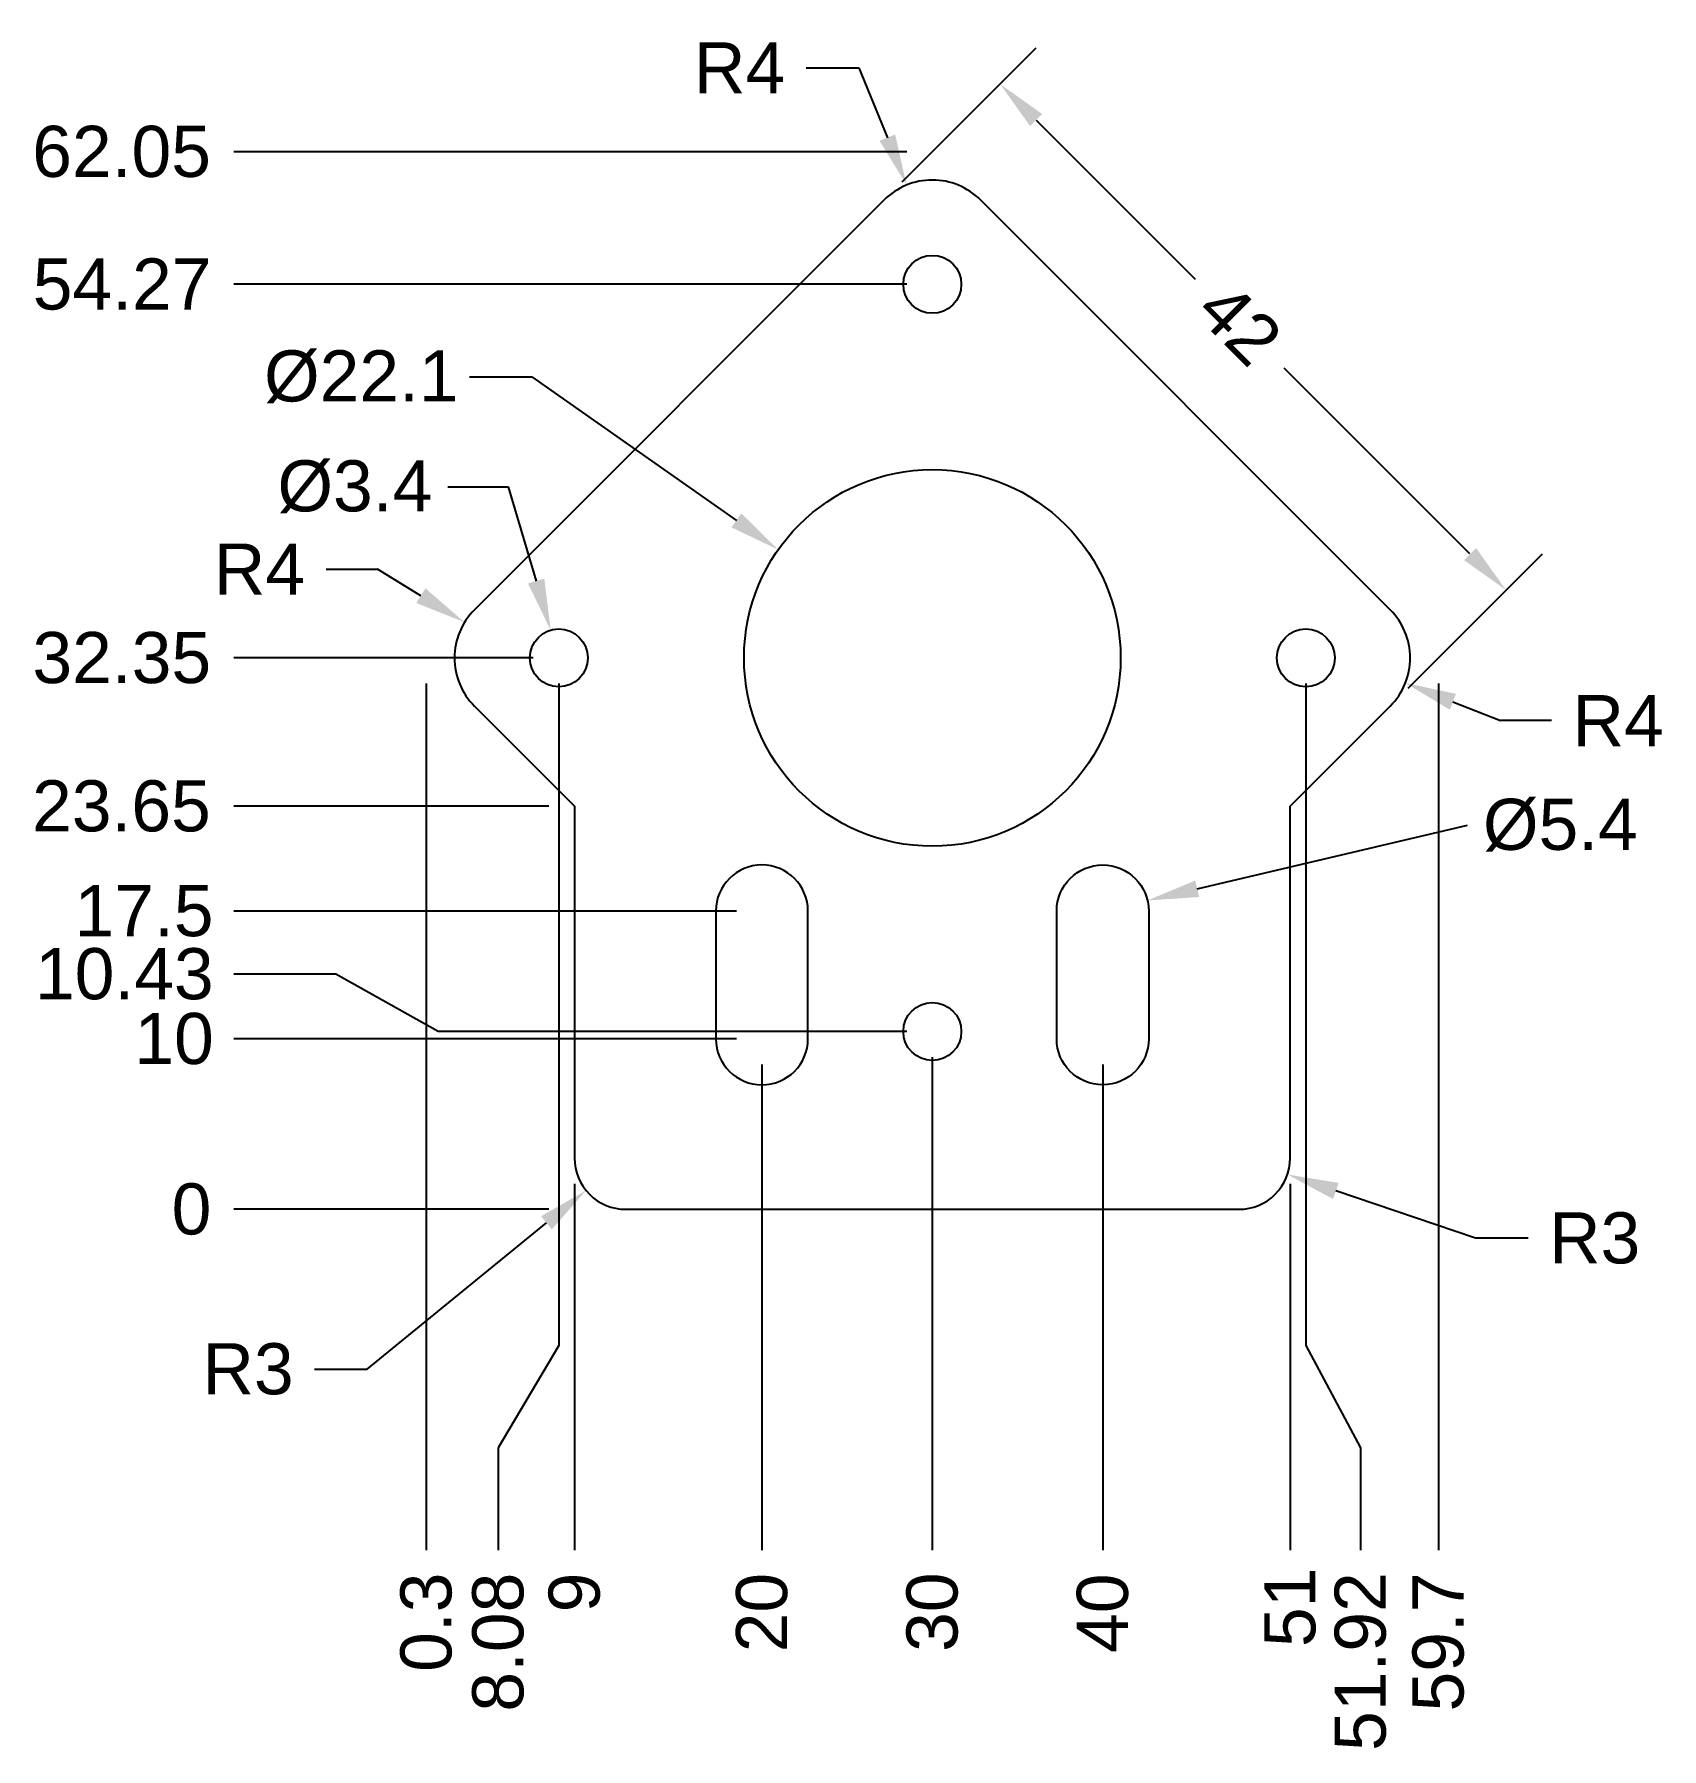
# Model space of a CAD drawing. Header units: millimetres. Extents: x -23 to 73, y -32 to 69.
import ezdxf

# ---------------------------------------------------------------- set-up
doc = ezdxf.new("R2010")
doc.units = ezdxf.units.MM
doc.layers.add('Dimensions', color=7, linetype='Continuous')
doc.layers.add('Parts', color=7, linetype='Continuous')
doc.styles.get("Standard").update_dxf_attribs({"font": 'arial.ttf'})
doc.dimstyles.new('Copy of Standard', dxfattribs={"dimtxt": 3, "dimasz": 3, "dimexe": 3, "dimexo": 1.5, "dimgap": 1.5, "dimtad": 0, "dimtoh": 1, "dimdsep": 46, "dimtxsty": 'Standard', "dimcen": 0, "dimadec": 0, "dimazin": 2, "dimtfac": 1, "dimtofl": 0, "dimtmove": 0, "dimatfit": 3, "dimfxl": 1, "dimtolj": 1, "dimtzin": 0, "dimarcsym": 0})

# ---------------------------------------------------------------- blocks, each defined once
blk = doc.blocks.new('*D1')
at = {"layer": 'Defpoints', "color": 0}
for p in [(30, 10.43), (0, 0), (30, -20)]:
    blk.add_point(p, dxfattribs=at)
at = {"layer": 'Dimensions', "color": 0, "lineweight": -2}
blk.add_line((30, 8.93), (30, -20), dxfattribs=at)
at = {"layer": 'Dimensions', "color": 0, "insert": (30, -23.64), "char_height": 3, "attachment_point": 5, "rotation": 90}
blk.add_mtext('\\A1;30', dxfattribs=at)
blk = doc.blocks.new('*D2')
at = {"layer": 'Defpoints', "color": 0}
for p in [(40, 10), (0, 0), (40, -20)]:
    blk.add_point(p, dxfattribs=at)
at = {"layer": 'Dimensions', "color": 0, "lineweight": -2}
blk.add_line((40, 8.5), (40, -20), dxfattribs=at)
at = {"layer": 'Dimensions', "color": 0, "insert": (40, -23.7005), "char_height": 3, "attachment_point": 5, "rotation": 90}
blk.add_mtext('\\A1;40', dxfattribs=at)
blk = doc.blocks.new('*D3')
at = {"layer": 'Defpoints', "color": 0}
for p in [(20, 10), (0, 0), (20, -20)]:
    blk.add_point(p, dxfattribs=at)
at = {"layer": 'Dimensions', "color": 0, "lineweight": -2}
blk.add_line((20, 8.5), (20, -20), dxfattribs=at)
at = {"layer": 'Dimensions', "color": 0, "insert": (20, -23.666), "char_height": 3, "attachment_point": 5, "rotation": 90}
blk.add_mtext('\\A1;20', dxfattribs=at)
blk = doc.blocks.new('*D4')
at = {"layer": 'Defpoints', "color": 0}
for p in [(-11, 10), (20, 10), (0, 0)]:
    blk.add_point(p, dxfattribs=at)
at = {"layer": 'Dimensions', "color": 0, "lineweight": -2}
blk.add_line((18.5, 10), (-11, 10), dxfattribs=at)
at = {"layer": 'Dimensions', "color": 0, "insert": (-14.4995, 10), "char_height": 3, "attachment_point": 5}
blk.add_mtext('\\A1;10', dxfattribs=at)
blk = doc.blocks.new('*D5')
at = {"layer": 'Defpoints', "color": 0}
for p in [(-11, 17.5), (20, 17.5), (0, 0)]:
    blk.add_point(p, dxfattribs=at)
at = {"layer": 'Dimensions', "color": 0, "lineweight": -2}
blk.add_line((18.5, 17.5), (-11, 17.5), dxfattribs=at)
at = {"layer": 'Dimensions', "color": 0, "insert": (-16.262, 17.5), "char_height": 3, "attachment_point": 5}
blk.add_mtext('\\A1;17.5', dxfattribs=at)
blk = doc.blocks.new('*D6')
at = {"layer": 'Defpoints', "color": 0}
for p in [(-11, 13.8), (30, 10.43), (0, 0)]:
    blk.add_point(p, dxfattribs=at)
at = {"layer": 'Dimensions', "color": 0, "lineweight": -2}
for p, q in [((-5, 13.8), (-11, 13.8)), ((1, 10.43), (-5, 13.8)), ((28.5, 10.43), (1, 10.43))]:
    blk.add_line(p, q, dxfattribs=at)
at = {"layer": 'Dimensions', "color": 0, "insert": (-17.42, 13.8), "char_height": 3, "attachment_point": 5}
blk.add_mtext('\\A1;10.43', dxfattribs=at)
blk = doc.blocks.new('*D7')
at = {"layer": 'Defpoints', "color": 0}
for p in [(9, 3), (0, 0), (9, -20)]:
    blk.add_point(p, dxfattribs=at)
at = {"layer": 'Dimensions', "color": 0, "lineweight": -2}
blk.add_line((9, 1.5), (9, -20), dxfattribs=at)
at = {"layer": 'Dimensions', "color": 0, "insert": (9, -22.4855), "char_height": 3, "attachment_point": 5, "rotation": 90}
blk.add_mtext('\\A1;9', dxfattribs=at)
blk = doc.blocks.new('*D8')
at = {"layer": 'Defpoints', "color": 0}
for p in [(51, 3), (0, 0), (51, -20)]:
    blk.add_point(p, dxfattribs=at)
at = {"layer": 'Dimensions', "color": 0, "lineweight": -2}
blk.add_line((51, 1.5), (51, -20), dxfattribs=at)
at = {"layer": 'Dimensions', "color": 0, "insert": (51, -23.357), "char_height": 3, "attachment_point": 5, "rotation": 90}
blk.add_mtext('\\A1;51', dxfattribs=at)
blk = doc.blocks.new('*D9')
at = {"layer": 'Defpoints', "color": 0}
for p in [(59.7, 32.35), (0, 0), (59.7, -20)]:
    blk.add_point(p, dxfattribs=at)
at = {"layer": 'Dimensions', "color": 0, "lineweight": -2}
blk.add_line((59.7, 30.85), (59.7, -20), dxfattribs=at)
at = {"layer": 'Dimensions', "color": 0, "insert": (59.7, -25.39), "char_height": 3, "attachment_point": 5, "rotation": 90}
blk.add_mtext('\\A1;59.7', dxfattribs=at)
blk = doc.blocks.new('*D10')
at = {"layer": 'Defpoints', "color": 0}
for p in [(0.3, 32.35), (0, 0), (0.3, -20)]:
    blk.add_point(p, dxfattribs=at)
at = {"layer": 'Dimensions', "color": 0, "lineweight": -2}
blk.add_line((0.3, 30.85), (0.3, -20), dxfattribs=at)
at = {"layer": 'Dimensions', "color": 0, "insert": (0.3, -24.23), "char_height": 3, "attachment_point": 5, "rotation": 90}
blk.add_mtext('\\A1;0.3', dxfattribs=at)
blk = doc.blocks.new('*D11')
at = {"layer": 'Defpoints', "color": 0}
for p in [(-11, 62.05), (30, 62.05), (0, 0)]:
    blk.add_point(p, dxfattribs=at)
at = {"layer": 'Dimensions', "color": 0, "lineweight": -2}
blk.add_line((28.5, 62.05), (-11, 62.05), dxfattribs=at)
at = {"layer": 'Dimensions', "color": 0, "insert": (-17.58, 62.05), "char_height": 3, "attachment_point": 5}
blk.add_mtext('\\A1;62.05', dxfattribs=at)
blk = doc.blocks.new('*D12')
at = {"layer": 'Defpoints', "color": 0}
for p in [(-11, 32.35), (8.08, 32.35), (0, 0)]:
    blk.add_point(p, dxfattribs=at)
at = {"layer": 'Dimensions', "color": 0, "lineweight": -2}
blk.add_line((6.58, 32.35), (-11, 32.35), dxfattribs=at)
at = {"layer": 'Dimensions', "color": 0, "insert": (-17.57, 32.35), "char_height": 3, "attachment_point": 5}
blk.add_mtext('\\A1;32.35', dxfattribs=at)
blk = doc.blocks.new('*D13')
at = {"layer": 'Defpoints', "color": 0}
for p in [(-11, 0), (0, 0), (9, 0)]:
    blk.add_point(p, dxfattribs=at)
at = {"layer": 'Dimensions', "color": 0, "lineweight": -2}
blk.add_line((7.5, 0), (-11, 0), dxfattribs=at)
at = {"layer": 'Dimensions', "color": 0, "insert": (-13.4765, 0), "char_height": 3, "attachment_point": 5}
blk.add_mtext('\\A1;0', dxfattribs=at)
blk = doc.blocks.new('*D14')
at = {"layer": 'Defpoints', "color": 0}
for p in [(-11, 54.27), (30, 54.27), (0, 0)]:
    blk.add_point(p, dxfattribs=at)
at = {"layer": 'Dimensions', "color": 0, "lineweight": -2}
blk.add_line((28.5, 54.27), (-11, 54.27), dxfattribs=at)
at = {"layer": 'Dimensions', "color": 0, "insert": (-17.55, 54.27), "char_height": 3, "attachment_point": 5}
blk.add_mtext('\\A1;54.27', dxfattribs=at)
blk = doc.blocks.new('*D15')
at = {"layer": 'Defpoints', "color": 0}
for p in [(-11, 23.65), (9, 23.65), (0, 0)]:
    blk.add_point(p, dxfattribs=at)
at = {"layer": 'Dimensions', "color": 0, "lineweight": -2}
blk.add_line((7.5, 23.65), (-11, 23.65), dxfattribs=at)
at = {"layer": 'Dimensions', "color": 0, "insert": (-17.59, 23.65), "char_height": 3, "attachment_point": 5}
blk.add_mtext('\\A1;23.65', dxfattribs=at)
blk = doc.blocks.new('*D16')
at = {"layer": 'Defpoints', "color": 0}
for p in [(28.49, 60.1), (30, 56.39)]:
    blk.add_point(p, dxfattribs=at)
at = {"layer": 'Dimensions', "color": 0, "lineweight": -2}
for p, q in [((22.6, 66.97), (25.69, 66.97)), ((25.69, 66.97), (27.36, 62.87))]:
    blk.add_line(p, q, dxfattribs=at)
at = {"layer": 'Dimensions', "color": 0}
blk.add_solid([(26.9, 62.69), (27.82, 63.06), (28.49, 60.1)], dxfattribs=at)
at = {"layer": 'Dimensions', "color": 0, "insert": (18.69, 66.97), "char_height": 3, "attachment_point": 5}
blk.add_mtext('\\A1;R4', dxfattribs=at)
blk = doc.blocks.new('*D17')
at = {"layer": 'Defpoints', "color": 0}
for p in [(54.04, 32.35), (57.76, 30.88)]:
    blk.add_point(p, dxfattribs=at)
at = {"layer": 'Dimensions', "color": 0, "lineweight": -2}
for p in [(60.55, 29.77), (66.34, 28.67)]:
    blk.add_line(p, (63.34, 28.67), dxfattribs=at)
at = {"layer": 'Dimensions', "color": 0}
blk.add_solid([(60.73, 30.24), (60.37, 29.31), (57.76, 30.88)], dxfattribs=at)
at = {"layer": 'Dimensions', "color": 0, "insert": (70.25, 28.67), "char_height": 3, "attachment_point": 5}
blk.add_mtext('\\A1;R4', dxfattribs=at)
blk = doc.blocks.new('*D18')
at = {"layer": 'Defpoints', "color": 0}
for p in [(2.55, 34.44), (5.96, 32.35)]:
    blk.add_point(p, dxfattribs=at)
at = {"layer": 'Dimensions', "color": 0, "lineweight": -2}
for p in [(-5.57, 37.56), (-0.01, 36)]:
    blk.add_line(p, (-2.57, 37.56), dxfattribs=at)
at = {"layer": 'Dimensions', "color": 0}
blk.add_solid([(-0.28, 35.57), (0.25, 36.43), (2.55, 34.44)], dxfattribs=at)
at = {"layer": 'Dimensions', "color": 0, "insert": (-9.49, 37.56), "char_height": 3, "attachment_point": 5}
blk.add_mtext('\\A1;R4', dxfattribs=at)
blk = doc.blocks.new('*D19')
at = {"layer": 'Defpoints', "color": 0}
for p in [(51.92, 32.35), (0, 0), (55.13, -20)]:
    blk.add_point(p, dxfattribs=at)
at = {"layer": 'Dimensions', "color": 0, "lineweight": -2}
for p, q in [((51.92, 30.85), (51.92, -8)), ((51.92, -8), (55.13, -14)), ((55.13, -14), (55.13, -20))]:
    blk.add_line(p, q, dxfattribs=at)
at = {"layer": 'Dimensions', "color": 0, "insert": (55.13, -26.54), "char_height": 3, "attachment_point": 5, "rotation": 90}
blk.add_mtext('\\A1;51.92', dxfattribs=at)
blk = doc.blocks.new('*D20')
at = {"layer": 'Defpoints', "color": 0}
for p in [(8.08, 32.35), (0, 0), (4.52, -20)]:
    blk.add_point(p, dxfattribs=at)
at = {"layer": 'Dimensions', "color": 0, "lineweight": -2}
for p, q in [((8.08, 30.85), (8.08, -8)), ((8.08, -8), (4.52, -14)), ((4.52, -14), (4.52, -20))]:
    blk.add_line(p, q, dxfattribs=at)
at = {"layer": 'Dimensions', "color": 0, "insert": (4.52, -25.4), "char_height": 3, "attachment_point": 5, "rotation": 90}
blk.add_mtext('\\A1;8.08', dxfattribs=at)
blk = doc.blocks.new('*D21')
at = {"layer": 'Defpoints', "color": 0}
for p in [(42.63, 18.12), (37.37, 16.88)]:
    blk.add_point(p, dxfattribs=at)
at = {"layer": 'Dimensions', "color": 0, "lineweight": -2}
blk.add_line((45.55, 18.81), (61.4, 22.53), dxfattribs=at)
at = {"layer": 'Dimensions', "color": 0}
blk.add_solid([(45.43, 19.29), (45.66, 18.32), (42.63, 18.12)], dxfattribs=at)
at = {"layer": 'Dimensions', "color": 0, "insert": (66.86, 22.53), "char_height": 3, "attachment_point": 5}
blk.add_mtext('\\A1;%%c5.4', dxfattribs=at)
blk = doc.blocks.new('*D22')
at = {"layer": 'Defpoints', "color": 0}
for p in [(48, 3), (50.84, 2.04)]:
    blk.add_point(p, dxfattribs=at)
at = {"layer": 'Dimensions', "color": 0, "lineweight": -2}
for p, q in [((61.87, -1.7), (53.68, 1.08)), ((64.96, -1.7), (61.87, -1.7))]:
    blk.add_line(p, q, dxfattribs=at)
at = {"layer": 'Dimensions', "color": 0}
blk.add_solid([(53.84, 1.55), (53.52, 0.6), (50.84, 2.04)], dxfattribs=at)
at = {"layer": 'Dimensions', "color": 0, "insert": (68.87, -1.7), "char_height": 3, "attachment_point": 5}
blk.add_mtext('\\A1;R3', dxfattribs=at)
blk = doc.blocks.new('*D23')
at = {"layer": 'Defpoints', "color": 0}
for p in [(12, 3), (9.68, 1.1)]:
    blk.add_point(p, dxfattribs=at)
at = {"layer": 'Dimensions', "color": 0, "lineweight": -2}
for p, q in [((-3.16, -9.38), (7.35, -0.79)), ((-6.25, -9.38), (-3.16, -9.38))]:
    blk.add_line(p, q, dxfattribs=at)
at = {"layer": 'Dimensions', "color": 0}
blk.add_solid([(7.67, -1.18), (7.04, -0.41), (9.68, 1.1)], dxfattribs=at)
at = {"layer": 'Dimensions', "color": 0, "insert": (-10.16, -9.38), "char_height": 3, "attachment_point": 5}
blk.add_mtext('\\A1;R3', dxfattribs=at)
blk = doc.blocks.new('*D24')
at = {"layer": 'Defpoints', "color": 0}
for p in [(27.17, 59.22), (63.67, 36.33), (56.87, 29.52)]:
    blk.add_point(p, dxfattribs=at)
at = {"layer": 'Dimensions', "color": 0, "lineweight": -2}
for p, q in [((28.23, 60.28), (36.1, 68.15)), ((36.1, 63.9), (45.43, 54.57)), ((61.55, 38.45), (50.65, 49.35)), ((57.93, 30.58), (65.8, 38.45))]:
    blk.add_line(p, q, dxfattribs=at)
at = {"layer": 'Dimensions', "color": 0}
for points in [[(36.45, 64.26), (35.74, 63.55), (33.98, 66.02)], [(61.2, 38.09), (61.91, 38.8), (63.67, 36.33)]]:
    blk.add_solid(points, dxfattribs=at)
at = {"layer": 'Dimensions', "color": 0, "insert": (48.04, 51.96), "char_height": 3, "attachment_point": 5, "rotation": 315}
blk.add_mtext('\\A1;42', dxfattribs=at)
blk = doc.blocks.new('*D25')
at = {"layer": 'Defpoints', "color": 0}
for p in [(7.6, 33.98), (8.56, 30.72)]:
    blk.add_point(p, dxfattribs=at)
at = {"layer": 'Dimensions', "color": 0, "lineweight": -2}
for p, q in [((1.57, 42.39), (5.11, 42.39)), ((5.11, 42.39), (6.75, 36.86))]:
    blk.add_line(p, q, dxfattribs=at)
at = {"layer": 'Dimensions', "color": 0}
blk.add_solid([(6.27, 36.72), (7.23, 37), (7.6, 33.98)], dxfattribs=at)
at = {"layer": 'Dimensions', "color": 0, "insert": (-3.89, 42.39), "char_height": 3, "attachment_point": 5}
blk.add_mtext('\\A1;%%c3.4', dxfattribs=at)
blk = doc.blocks.new('*D26')
at = {"layer": 'Defpoints', "color": 0}
for p in [(20.95, 38.7), (39.05, 26)]:
    blk.add_point(p, dxfattribs=at)
at = {"layer": 'Dimensions', "color": 0, "lineweight": -2}
for p, q in [((2.83, 48.84), (6.49, 48.84)), ((6.49, 48.84), (18.5, 40.42))]:
    blk.add_line(p, q, dxfattribs=at)
at = {"layer": 'Dimensions', "color": 0}
blk.add_solid([(18.21, 40.01), (18.79, 40.83), (20.95, 38.7)], dxfattribs=at)
at = {"layer": 'Dimensions', "color": 0, "insert": (-3.51, 48.84), "char_height": 3, "attachment_point": 5}
blk.add_mtext('\\A1;%%c22.1', dxfattribs=at)

msp = doc.modelspace()

# ---------------------------------------------------------------- linework, layer by layer
at = {"layer": 'Parts'}
for points in [[(51, 3), (51, 23.652), (56.87, 29.522, 0.4142136), (56.87, 35.178), (32.828, 59.22, 0.4142136), (27.172, 59.22), (3.13, 35.178, 0.4142136), (3.13, 29.522), (9, 23.652), (9, 3, 0.4142136), (12, 0), (48, 0, 0.4142136)], [(22.7, 10), (22.7, 17.5, 1), (17.3, 17.5), (17.3, 10, 1)], [(37.3, 10), (37.3, 17.5, -1), (42.7, 17.5), (42.7, 10, -1)]]:
    msp.add_lwpolyline(points, format="xyb", close=True, dxfattribs=at)
for centre, radius in [((30, 54.27), 1.7), ((30, 32.35), 11.05), ((8.08, 32.35), 1.7), ((51.92, 32.35), 1.7), ((30, 10.43), 1.7)]:
    msp.add_circle(centre, radius, dxfattribs=at)

# ---------------------------------------------------------------- dimensions: what is measured, and where the dimension line sits
at = {"layer": 'Dimensions'}
for center, mpoint, picture, middle in [((30, 56.392), (28.491, 60.096), '*D16', (18.689, 66.972)), ((12, 3), (9.676, 1.103), '*D23', (-10.165, -9.377)), ((48, 3), (50.842, 2.038), '*D22', (68.873, -1.695))]:
    dim = msp.add_radius_dim(center=center, mpoint=mpoint, dimstyle='Copy of Standard', dxfattribs=at)
    dim.commit()
    dim.dimension.update_dxf_attribs({"geometry": picture, "text_midpoint": middle, "dimtype": 132})
dim = msp.add_linear_dim(base=(63.675, 36.326), p1=(27.172, 59.22), p2=(56.87, 29.522), angle=315, dimstyle='Copy of Standard', dxfattribs=at)
dim.commit()
dim.dimension.update_dxf_attribs({"geometry": '*D24', "text_midpoint": (48.038, 51.962), "dimtype": 129})
for feature_location, offset, dtype, picture, middle in [((30, 62.048), (-41, 0), 0, '*D11', (-17.576, 62.048)), ((30, 54.27), (-41, 0), 0, '*D14', (-17.555, 54.27)), ((8.08, 32.35), (-19.08, 0), 0, '*D12', (-17.566, 32.35)), ((0.302, 32.35), (0, -52.35), 1, '*D10', (0.302, -24.229)), ((59.698, 32.35), (0, -52.35), 1, '*D9', (59.698, -25.391)), ((51.92, 32.35), (3.213, -52.35), 1, '*D19', (55.133, -26.54)), ((8.08, 32.35), (-3.558, -52.35), 1, '*D20', (4.522, -25.397)), ((9, 23.652), (-20, 0), 0, '*D15', (-17.593, 23.652)), ((20, 17.5), (-31, 0), 0, '*D5', (-16.262, 17.5)), ((30, 10.43), (-41, 3.37), 0, '*D6', (-17.416, 13.8)), ((20, 10), (-31, 0), 0, '*D4', (-14.499, 10)), ((30, 10.43), (0, -30.43), 1, '*D1', (30, -23.639)), ((40, 10), (0, -30), 1, '*D2', (40, -23.701)), ((20, 10), (0, -30), 1, '*D3', (20, -23.666)), ((9, 3), (0, -23), 1, '*D7', (9, -22.485)), ((51, 3), (0, -23), 1, '*D8', (51, -23.357)), ((9, 0), (-20, 0), 0, '*D13', (-13.4765, 0))]:
    dim = msp.add_ordinate_dim(feature_location=feature_location, offset=offset, dtype=dtype, origin=(0, 0), dimstyle='Copy of Standard', dxfattribs=at)
    dim.commit()
    dim.dimension.update_dxf_attribs({"geometry": picture, "text_midpoint": middle})
for p1, p2, picture, middle in [((39.046, 26.004), (20.954, 38.696), '*D26', (-3.509, 48.841)), ((8.561, 30.72), (7.598, 33.98), '*D25', (-3.887, 42.389)), ((37.372, 16.882), (42.628, 18.118), '*D21', (61.4, 22.534))]:
    dim = msp.add_diameter_dim_2p(p1=p1, p2=p2, dimstyle='Copy of Standard', dxfattribs=at)
    dim.commit()
    dim.dimension.update_dxf_attribs({"geometry": picture, "text_midpoint": middle, "dimtype": 131})
dim = msp.add_radius_dim(center=(5.958, 32.35), mpoint=(2.545, 34.436), dimstyle='Copy of Standard', dxfattribs=at)
dim.commit()
dim.dimension.update_dxf_attribs({"geometry": '*D18', "text_midpoint": (-9.485, 37.564)})
dim = msp.add_radius_dim(center=(54.042, 32.35), mpoint=(57.761, 30.878), dimstyle='Copy of Standard', override={"dimtmove": 1}, dxfattribs=at)
dim.commit()
dim.dimension.update_dxf_attribs({"geometry": '*D17', "text_midpoint": (70.251, 28.671)})

doc.saveas('drawing.dxf')
